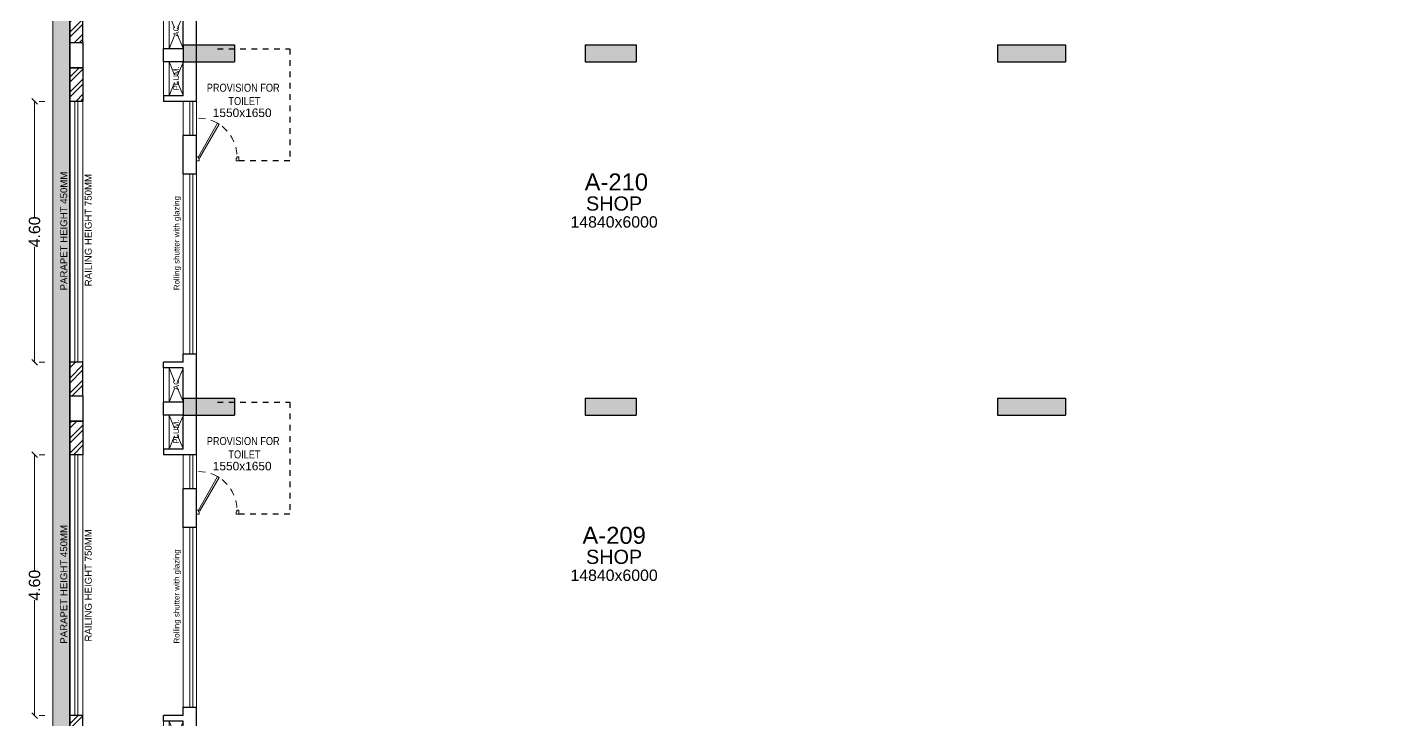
# Model space of a CAD drawing. Header units: metres. Extents: x 9819 to 10514, y 4405 to 4599.
# Drawn here: x 10223.32 to 10247.23, y 4562.42 to 4574.63 of the extents above; entities that cross this region are included whole.
import ezdxf
from ezdxf.enums import TextEntityAlignment as Align

# ---------------------------------------------------------------- set-up
doc = ezdxf.new("R2010")
doc.units = ezdxf.units.M
doc.header["$MEASUREMENT"] = 0
doc.header["$PDMODE"] = 35
doc.header["$PDSIZE"] = 0.3
for name, pattern in [('DASHED2', [0.375, 0.25, -0.125]), ('DOT2', [0.125, 0, -0.125]), ('HIDDEN', [0.375, 0.25, -0.125])]:
    doc.linetypes.add(name, pattern=pattern)
for name, color, linetype, lineweight in [('A_BUP AREA', 2, 'Continuous', 25), ('A_CONC', 1, 'Continuous', 30), ('A_DOOR-WIN', 23, 'Continuous', 9), ('A_DOTTED', 8, 'HIDDEN', 0), ('A_EXT DIM', 7, 'Continuous', 5), ('A_GLAZE', 140, 'Continuous', 5), ('A_LEDGE', 252, 'Continuous', 15), ('A_SHOP NO.', 113, 'Continuous', 5), ('A_SILL 0.09', 9, 'Continuous', 9), ('A_SILL 0.25', 25, 'Continuous', 15), ('A_TEXT', 7, 'Continuous', 5), ('A_WALL', 7, 'Continuous', 30), ('A_Wall Hatch', 8, 'Continuous', 5), ('Doorline', 251, 'DASHED2', 13), ('ELE .15', 8, 'Continuous', 15)]:
    doc.layers.add(name, color=color, linetype=linetype, lineweight=lineweight)
doc.layers.add('A_COL. NO', color=4, linetype='Continuous')
doc.layers.add('STRU. COL.', color=1, linetype='Continuous')
doc.layers.get('A_COL. NO').off()
doc.styles.add('A', font='ARIALN.TTF')
doc.styles.get("Standard").update_dxf_attribs({"font": 'arial.ttf'})
doc.dimstyles.new('DIM IN M SMALL', dxfattribs={"dimtxt": 0.2, "dimasz": 0.1, "dimexe": 0, "dimexo": 0, "dimgap": 0, "dimtad": 0, "dimzin": 3, "dimdsep": 46, "dimtxsty": 'Standard', "dimblk": 'OBLIQUE', "dimcen": 0, "dimclrd": 256, "dimclre": 256, "dimclrt": 256, "dimadec": 0, "dimazin": 0, "dimtfac": 1, "dimtofl": 0, "dimtmove": 1, "dimatfit": 3, "dimfxl": 1, "dimtolj": 1, "dimtzin": 0, "dimlwd": -1, "dimlwe": -1, "dimarcsym": 0})

# ---------------------------------------------------------------- blocks, each defined once
blk = doc.blocks.new('D 750')
at = {"layer": 'A_DOOR-WIN'}
for points in [[(-0.372, 0.665), (-0.035, 0.075), (-0.063, 0.059), (-0.4, 0.649)], [(-0.75, 0.075), (-0.75, 0), (-0.7, 0), (-0.7, 0.043), (-0.715, 0.043), (-0.715, 0.075)], [(0, 0.075), (0, 0), (-0.05, 0), (-0.05, 0.043), (-0.035, 0.043), (-0.035, 0.075)]]:
    blk.add_lwpolyline(points, close=True, dxfattribs=at)
at = {"layer": 'Doorline', "ltscale": 0.5}
blk.add_arc((-0.035, 0.075), 0.68, 90, 180, dxfattribs=at)
blk = doc.blocks.new('Typical shops 2nd')
at = {"layer": 'A_DOOR-WIN'}
for p, q in [((0.465, -5.38), (0.465, -2.21)), ((0.515, -5.38), (0.515, -2.21))]:
    blk.add_line(p, q, dxfattribs=at)
at = {"layer": 'A_DOTTED'}
for p, q in [((0.1, -0.83), (0.35, -0.23)), ((0.1, -0.23), (0.35, -0.83)), ((0.1, -6.23), (0.35, -5.63)), ((0.1, -5.63), (0.35, -6.23))]:
    blk.add_line(p, q, dxfattribs=at)
at = {"layer": 'A_GLAZE'}
for p, q in [((0.465, -1.53), (0.465, -0.93)), ((0.515, -1.53), (0.515, -0.93))]:
    blk.add_line(p, q, dxfattribs=at)
at = {"layer": 'A_LEDGE'}
for p, q in [((0, -0.83), (0, -0.23)), ((0.1, -0.83), (0.1, -0.23)), ((0, -5.63), (0, -6.23)), ((0.1, -5.63), (0.1, -6.23))]:
    blk.add_line(p, q, dxfattribs=at)
at = {"layer": 'A_SILL 0.09'}
for p, q in [((0.35, -1.53), (0.35, -0.93)), ((0.58, -1.53), (0.58, -0.93)), ((0.35, -5.38), (0.35, -2.21)), ((0.58, -2.21), (0.58, -5.38))]:
    blk.add_line(p, q, dxfattribs=at)
at = {"layer": 'A_WALL'}
for p, q in [((0, -0.23), (0, 0)), ((0.35, -0.23), (0, -0.23)), ((0.35, -0.83), (0.35, -0.23)), ((0.58, -0.93), (0.58, -0.23)), ((0.35, -0.83), (0, -0.83)), ((0, -0.83), (0, -0.93)), ((0.58, -0.93), (0, -0.93)), ((0.35, -2.21), (0.35, -1.53)), ((0.58, -1.53), (0.35, -1.53)), ((0.58, -2.21), (0.58, -1.53)), ((0.58, -2.21), (0.35, -2.21)), ((0.35, -5.53), (0.35, -5.38)), ((0.35, -5.38), (0.58, -5.38)), ((0.58, -6.46), (0.58, -5.38)), ((0.35, -5.53), (0, -5.53)), ((0, -5.63), (0, -5.53)), ((0.35, -5.63), (0, -5.63)), ((0.35, -6.23), (0.35, -5.63)), ((0.35, -6.23), (0, -6.23))]:
    blk.add_line(p, q, dxfattribs=at)
at = {"layer": 'A_WALL', "color": 252, "linetype": 'DASHED2', "ltscale": 0.3, "true_color": 0x939598}
blk.add_lwpolyline([(0.95, 0), (2.23, 0), (2.23, -1.98), (1.33, -1.98)], dxfattribs=at)
at = {"layer": 'A_DOOR-WIN', "xscale": -1}
blk.add_blockref('D 750', (0.58, -1.98), dxfattribs=at)
at = {"insert": (0.419, -0.618), "char_height": 0.1411, "width": 1.97366, "attachment_point": 1, "style": 'A'}
blk.add_mtext('\\pxqc;PROVISION FOR\\P TOILET ', dxfattribs=at)
at = {"layer": 'A_TEXT'}
for s, p in [('PLUM.', (0.274, -0.523)), ('Rolling shutter with glazing', (0.282, -3.428)), ('AC', (0.274, -5.923))]:
    blk.add_text(s, height=0.1, rotation=90, dxfattribs=at).set_placement(p, align=Align.CENTER)
for s, height, p in [('1550x1650', 0.15, (1.388, -1.205)), ('SHOP', 0.25, (7.945, -2.855)), ('14840x6000', 0.2, (7.945, -3.155))]:
    blk.add_text(s, height=height, dxfattribs=at).set_placement(p, align=Align.CENTER)
blk = doc.blocks.new('col')
at = {"linetype": 'Continuous'}
blk.add_hatch(color=256, dxfattribs=at).paths.add_polyline_path([(0, 0), (1, 0), (1, 1), (0, 1), (0, 0)])
at = {"linetype": 'Continuous', "lineweight": 25}
for p, q in [((0, 1), (1, 1)), ((0, 1), (0, 0)), ((1, 1), (1, 0)), ((0, 0), (1, 0))]:
    blk.add_line(p, q, dxfattribs=at)
blk = doc.blocks.new('WING-A REVISEC COL.')
at = {"layer": 'STRU. COL.', "yscale": 0.3, "zscale": 0.23}
for p, xscale in [((5371.299, -8852.286), 0.9), ((5378.384, -8852.286), 0.9), ((5385.654, -8852.286), 1.2), ((5371.299, -8858.516), 0.9), ((5378.384, -8858.516), 0.9), ((5385.654, -8858.516), 1.2)]:
    blk.add_blockref('col', p, dxfattribs=dict(at, xscale=xscale))
blk = doc.blocks.new('A$C5cf436e8')
at = {"transparency": 33554493}
h = blk.add_hatch(color=256, dxfattribs=at)
h.dxf.hatch_style = 1
h.paths.add_polyline_path([(-32.21, -72.38), (2.3, -72.38), (2.3, 0.3), (-32.21, 0.3)])
h.paths.add_polyline_path([(-31.91, -72.08), (2, -72.08), (2, 0), (-31.91, 0)], flags=16)
at = {"lineweight": 30, "true_color": 0x636466}
h = blk.add_hatch(dxfattribs=at)
h.set_pattern_fill('ANSI32', color=251, scale=0.5)
h.set_pattern_definition([(45, (-9908.29707, -4401.00705), (-0.1325825215, 0.1325825215), []), (45, (-9908.20869, -4401.00705), (-0.1325825215, 0.1325825215), [])])
h.paths.add_polyline_path([(0.11, 0), (0.11, -0.23), (1.77, -0.23), (1.77, -1.89), (2, -1.89), (2, 0)])
h.paths.add_polyline_path([(2, -2.93), (2, -2.34), (1.77, -2.34), (1.77, -2.93)])
h.paths.add_polyline_path([(2, -7.53), (2, -8.12), (1.77, -8.12), (1.77, -7.53)])
h.paths.add_polyline_path([(2, -9.16), (2, -8.57), (1.77, -8.57), (1.77, -9.16)])
h.paths.add_polyline_path([(2, -13.76), (2, -14.35), (1.77, -14.35), (1.77, -13.76)])
h.paths.add_polyline_path([(2, -15.39), (2, -14.8), (1.77, -14.8), (1.77, -15.39)])
h.paths.add_polyline_path([(2, -19.99), (2, -20.58), (1.77, -20.58), (1.77, -19.99)])
h.paths.add_polyline_path([(2, -21.62), (2, -21.03), (1.77, -21.03), (1.77, -21.62)])
h.paths.add_polyline_path([(2, -26.22), (2, -26.81), (1.77, -26.81), (1.77, -26.22)])
h.paths.add_polyline_path([(2, -27.85), (2, -27.26), (1.77, -27.26), (1.77, -27.85)])
h.paths.add_polyline_path([(2, -32.45), (2, -33.04), (1.77, -33.04), (1.77, -32.45)])
h.paths.add_polyline_path([(2, -34.08), (2, -33.49), (1.77, -33.49), (1.77, -34.08)])
h.paths.add_polyline_path([(2, -38.46), (2, -39.05), (1.77, -39.05), (1.77, -38.46)])
h.paths.add_polyline_path([(2, -40.09), (2, -39.5), (1.77, -39.5), (1.77, -40.09)])
h.paths.add_polyline_path([(2, -46.32), (2, -45.73), (1.77, -45.73), (1.77, -46.32)])
h.paths.add_polyline_path([(2, -44.69), (2, -45.28), (1.77, -45.28), (1.77, -44.69)])
h.paths.add_polyline_path([(2, -50.92), (2, -51.51), (1.77, -51.51), (1.77, -50.92)])
h.paths.add_polyline_path([(2, -52.55), (2, -51.96), (1.77, -51.96), (1.77, -52.55)])
h.paths.add_polyline_path([(2, -58.78), (2, -58.19), (1.77, -58.19), (1.77, -58.78)])
h.paths.add_polyline_path([(2, -57.15), (2, -57.74), (1.77, -57.74), (1.77, -57.15)])
h.paths.add_polyline_path([(2, -64.99), (2, -63.81), (1.77, -63.81), (1.77, -64.99)])
h.paths.add_polyline_path([(0.11, -72.08), (0.11, -71.85), (1.77, -71.85), (1.77, -70.19), (2, -70.19), (2, -72.08)])
h.paths.add_polyline_path([(-0.93, -72.08), (-0.34, -72.08), (-0.34, -71.85), (-0.93, -71.85)])
h.paths.add_polyline_path([(-6.72, -72.08), (-7.31, -72.08), (-7.31, -71.85), (-6.72, -71.85)])
h.paths.add_polyline_path([(-8.35, -72.08), (-7.76, -72.08), (-7.76, -71.85), (-8.35, -71.85)])
h.paths.add_polyline_path([(-23.19, -72.08), (-22.6, -72.08), (-22.6, -71.85), (-23.19, -71.85)])
h.paths.add_polyline_path([(-21.56, -72.08), (-22.15, -72.08), (-22.15, -71.85), (-21.56, -71.85)])
h.paths.add_polyline_path([(-15.77, -72.08), (-15.18, -72.08), (-15.18, -71.85), (-15.77, -71.85)])
h.paths.add_polyline_path([(-14.14, -72.08), (-14.73, -72.08), (-14.73, -71.85), (-14.14, -71.85)])
h.paths.add_polyline_path([(-30.02, -72.08), (-30.02, -71.85), (-31.68, -71.85), (-31.68, -70.19), (-31.91, -70.19), (-31.91, -72.08)])
h.paths.add_polyline_path([(-29.57, -72.08), (-28.98, -72.08), (-28.98, -71.85), (-29.57, -71.85)])
h.paths.add_polyline_path([(-31.91, -64.99), (-31.91, -63.81), (-31.68, -63.81), (-31.68, -64.99)])
h.paths.add_polyline_path([(-31.91, -58.78), (-31.91, -58.19), (-31.68, -58.19), (-31.68, -58.78)])
h.paths.add_polyline_path([(-31.91, -57.15), (-31.91, -57.74), (-31.68, -57.74), (-31.68, -57.15)])
h.paths.add_polyline_path([(-31.91, -52.55), (-31.91, -51.96), (-31.68, -51.96), (-31.68, -52.55)])
h.paths.add_polyline_path([(-31.91, -50.92), (-31.91, -51.51), (-31.68, -51.51), (-31.68, -50.92)])
h.paths.add_polyline_path([(-31.91, -46.32), (-31.91, -45.73), (-31.68, -45.73), (-31.68, -46.32)])
h.paths.add_polyline_path([(-31.91, -44.69), (-31.91, -45.28), (-31.68, -45.28), (-31.68, -44.69)])
h.paths.add_polyline_path([(-31.91, -40.09), (-31.91, -39.5), (-31.68, -39.5), (-31.68, -40.09)])
h.paths.add_polyline_path([(-31.91, -38.46), (-31.91, -39.05), (-31.68, -39.05), (-31.68, -38.46)])
h.paths.add_polyline_path([(-31.91, -34.08), (-31.91, -33.49), (-31.68, -33.49), (-31.68, -34.08)])
h.paths.add_polyline_path([(-31.91, -32.45), (-31.91, -33.04), (-31.68, -33.04), (-31.68, -32.45)])
h.paths.add_polyline_path([(-31.91, -27.85), (-31.91, -27.26), (-31.68, -27.26), (-31.68, -27.85)])
h.paths.add_polyline_path([(-31.91, -26.22), (-31.91, -26.81), (-31.68, -26.81), (-31.68, -26.22)])
h.paths.add_polyline_path([(-31.91, -21.62), (-31.91, -21.03), (-31.68, -21.03), (-31.68, -21.62)])
h.paths.add_polyline_path([(-31.91, -19.99), (-31.91, -20.58), (-31.68, -20.58), (-31.68, -19.99)])
h.paths.add_polyline_path([(-31.91, -15.39), (-31.91, -14.8), (-31.68, -14.8), (-31.68, -15.39)])
h.paths.add_polyline_path([(-31.91, -13.76), (-31.91, -14.35), (-31.68, -14.35), (-31.68, -13.76)])
h.paths.add_polyline_path([(-31.91, -9.16), (-31.91, -8.57), (-31.68, -8.57), (-31.68, -9.16)])
h.paths.add_polyline_path([(-31.91, -7.53), (-31.91, -8.12), (-31.68, -8.12), (-31.68, -7.53)])
h.paths.add_polyline_path([(-31.91, -2.93), (-31.91, -2.34), (-31.68, -2.34), (-31.68, -2.93)])
h.paths.add_polyline_path([(-30.02, 0), (-30.02, -0.23), (-31.68, -0.23), (-31.68, -1.89), (-31.91, -1.89), (-31.91, 0)])
at = {"layer": 'A_CONC'}
for points in [[(-31.91, -14.35), (-31.68, -14.35), (-31.68, -14.8), (-31.91, -14.8)], [(-31.91, -20.58), (-31.68, -20.58), (-31.68, -21.03), (-31.91, -21.03)]]:
    blk.add_lwpolyline(points, close=True, dxfattribs=at)
at = {"layer": 'A_GLAZE', "elevation": 0}
for points in [[(-31.82, -19.99), (-31.77, -19.99), (-31.77, -15.39), (-31.82, -15.39)], [(-31.82, -26.22), (-31.77, -26.22), (-31.77, -21.62), (-31.82, -21.62)]]:
    blk.add_lwpolyline(points, close=True, dxfattribs=at)
at = {"layer": 'A_SILL 0.25'}
blk.add_lwpolyline([(2, -34.08), (2, 0), (-31.91, 0), (-31.91, -72.08), (2, -72.08), (2, -38.46)], dxfattribs=at)
at = {"layer": 'A_TEXT', "color": 32, "true_color": 0xcd6928}
for p, q in [((-31.91, -19.99), (-31.91, -15.39)), ((-31.68, -15.39), (-31.68, -19.99)), ((-31.91, -26.22), (-31.91, -21.62)), ((-31.68, -21.62), (-31.68, -26.22))]:
    blk.add_line(p, q, dxfattribs=at)
at = {"layer": 'A_WALL'}
for points in [[(-31.91, -13.76), (-31.91, -14.35), (-31.68, -14.35), (-31.68, -13.76)], [(-31.91, -15.39), (-31.91, -14.8), (-31.68, -14.8), (-31.68, -15.39)], [(-31.91, -19.99), (-31.91, -20.58), (-31.68, -20.58), (-31.68, -19.99)], [(-31.91, -21.62), (-31.91, -21.03), (-31.68, -21.03), (-31.68, -21.62)], [(-31.91, -26.22), (-31.91, -26.81), (-31.68, -26.81), (-31.68, -26.22)]]:
    blk.add_lwpolyline(points, close=True, dxfattribs=at)
at = {"layer": 'ELE .15', "color": 7, "true_color": 0xffffff}
blk.add_lwpolyline([(2.3, -34.08), (2.3, 0.3), (-32.21, 0.3), (-32.21, -72.38), (2.3, -72.38), (2.3, -38.46)], dxfattribs=at)
at = {"layer": 'A_TEXT', "color": 32, "true_color": 0xcd6928, "char_height": 0.1215, "attachment_point": 1, "rotation": 90}
for insert in [(-32.079, -18.722), (-32.079, -24.952)]:
    blk.add_mtext_dynamic_manual_height_columns('PARAPET HEIGHT 450MM', width=3.42392, gutter_width=0.931, heights=[0], dxfattribs=dict(at, insert=insert))
at = {"layer": 'A_TEXT', "color": 4, "char_height": 0.1215, "attachment_point": 1, "rotation": 90}
for insert in [(-31.647, -18.65), (-31.647, -24.914)]:
    blk.add_mtext_dynamic_manual_height_columns('RAILING HEIGHT 750MM', width=3.42392, gutter_width=0.931, heights=[0], dxfattribs=dict(at, insert=insert))
blk = doc.blocks.new('_Oblique')
at = {"color": 0, "linetype": 'ByBlock', "lineweight": -2}
blk.add_line((-0.5, -0.5), (0.5, 0.5), dxfattribs=at)
blk = doc.blocks.new('*D2105')
at = {"layer": 'A_EXT DIM', "linetype": 'DOT2', "transparency": 16777216}
for p, q in [((10223.632, 4573.324), (10223.452, 4573.324)), ((10223.632, 4568.724), (10223.452, 4568.724))]:
    blk.add_line(p, q, dxfattribs=at)
at = {"layer": 'A_EXT DIM', "transparency": 16777216}
for p, q in [((10223.452, 4573.324), (10223.452, 4571.288)), ((10223.452, 4568.724), (10223.452, 4570.761))]:
    blk.add_line(p, q, dxfattribs=at)
at = {"layer": 'Defpoints', "color": 0, "lineweight": 0, "transparency": 16777216}
for p in [(10224.075, 4573.324), (10223.452, 4568.724), (10224.075, 4568.724)]:
    blk.add_point(p, dxfattribs=at)
at = {"layer": 'A_EXT DIM', "transparency": 16777216, "xscale": 0.1, "yscale": 0.1, "zscale": 0.1}
for p, rotation in [((10223.452, 4573.324), 90), ((10223.452, 4568.724), 270)]:
    blk.add_blockref('_Oblique', p, dxfattribs=dict(at, rotation=rotation))
at = {"layer": 'A_EXT DIM', "lineweight": 0, "transparency": 16777216, "insert": (10223.452, 4571.024), "char_height": 0.2, "attachment_point": 5, "rotation": 90}
blk.add_mtext('\\A1;4.60', dxfattribs=at)
blk = doc.blocks.new('*D2106')
at = {"layer": 'A_EXT DIM', "linetype": 'DOT2', "transparency": 16777216}
for p, q in [((10223.632, 4567.094), (10223.452, 4567.094)), ((10223.632, 4562.494), (10223.452, 4562.494))]:
    blk.add_line(p, q, dxfattribs=at)
at = {"layer": 'A_EXT DIM', "transparency": 16777216}
for p, q in [((10223.452, 4567.094), (10223.452, 4565.058)), ((10223.452, 4562.494), (10223.452, 4564.531))]:
    blk.add_line(p, q, dxfattribs=at)
at = {"layer": 'Defpoints', "color": 0, "lineweight": 0, "transparency": 16777216}
for p in [(10224.075, 4567.094), (10223.452, 4562.494), (10224.075, 4562.494)]:
    blk.add_point(p, dxfattribs=at)
at = {"layer": 'A_EXT DIM', "transparency": 16777216, "xscale": 0.1, "yscale": 0.1, "zscale": 0.1}
for p, rotation in [((10223.452, 4567.094), 90), ((10223.452, 4562.494), 270)]:
    blk.add_blockref('_Oblique', p, dxfattribs=dict(at, rotation=rotation))
at = {"layer": 'A_EXT DIM', "lineweight": 0, "transparency": 16777216, "insert": (10223.452, 4564.794), "char_height": 0.2, "attachment_point": 5, "rotation": 90}
blk.add_mtext('\\A1;4.60', dxfattribs=at)

msp = doc.modelspace()

# ---------------------------------------------------------------- linework, layer by layer
at = {"layer": 'A_BUP AREA'}
msp.add_lwpolyline([(10257.9853, 4516.6344), (10224.0753, 4516.6344), (10224.0753, 4588.7144), (10257.9853, 4588.7144)], close=True, dxfattribs=at)
at = {"layer": 'A_SILL 0.25'}
msp.add_lwpolyline([(10226.0753, 4588.4844), (10224.3053, 4588.4844), (10224.3053, 4516.8644), (10257.7553, 4516.8644), (10257.7553, 4549.5544), (10270.0153, 4549.5544), (10270.0153, 4516.8644), (10303.4653, 4516.8644), (10303.4653, 4549.5544), (10315.7253, 4549.5544), (10315.7253, 4516.8644), (10349.1753, 4516.8644), (10349.1753, 4588.4844), (10347.4053, 4588.4844)], dxfattribs=at)
at = {"layer": 'A_WALL'}
msp.add_lwpolyline([(10226.0753, 4581.3344), (10226.0753, 4584.5044), (10226.0753, 4585.1844), (10226.0753, 4585.7844), (10226.0753, 4585.8844), (10225.8253, 4586.4844), (10225.8253, 4585.8844), (10226.0753, 4586.4844), (10225.7253, 4586.4844), (10225.7253, 4586.7144), (10226.0753, 4586.7144), (10226.0753, 4588.7144), (10224.0753, 4588.7144), (10224.0753, 4516.6344), (10257.9853, 4516.6344), (10257.9853, 4549.3244), (10269.7853, 4549.3244), (10269.7853, 4516.6344), (10303.6953, 4516.6344), (10303.6953, 4549.3244), (10315.4953, 4549.3244)], dxfattribs=at)

# ---------------------------------------------------------------- block references
at = {"layer": 'A_COL. NO'}
msp.add_blockref('WING-A REVISEC COL.', (4854.7762, 13426.31), dxfattribs=at)
at = {"layer": 'A_SILL 0.25'}
msp.add_blockref('A$C5cf436e8', (10255.9853, 4588.7144), dxfattribs=at)
at = {"layer": 'A_Wall Hatch'}
for p in [(10225.7253, 4580.4844), (10225.7253, 4574.2544), (10225.7253, 4568.0244)]:
    msp.add_blockref('Typical shops 2nd', p, dxfattribs=at)

# ---------------------------------------------------------------- texts
at = {"layer": 'A_SHOP NO.'}
for s, p in [('A-210', (10233.7101, 4571.7538)), ('A-209', (10233.6713, 4565.5238))]:
    msp.add_text(s, height=0.3, dxfattribs=at).set_placement(p, align=Align.CENTER)

# ---------------------------------------------------------------- dimensions: what is measured, and where the dimension line sits
at = {"layer": 'A_EXT DIM', "lineweight": 0}
for base, p1, p2, picture, middle in [((10223.4523, 4568.7244), (10224.0753, 4573.3244), (10224.0753, 4568.7244), '*D2105', (10223.4523, 4571.0244)), ((10223.4523, 4562.4944), (10224.0753, 4567.0944), (10224.0753, 4562.4944), '*D2106', (10223.4523, 4564.7944))]:
    dim = msp.add_linear_dim(base=base, p1=p1, p2=p2, angle=90, dimstyle='DIM IN M SMALL', override={"dimfxl": 0.18, "dimfxlon": 1, "dimarcsym": 1}, dxfattribs=at)
    dim.commit()
    dim.dimension.update_dxf_attribs({"geometry": picture, "text_midpoint": middle})

doc.saveas('drawing.dxf')
